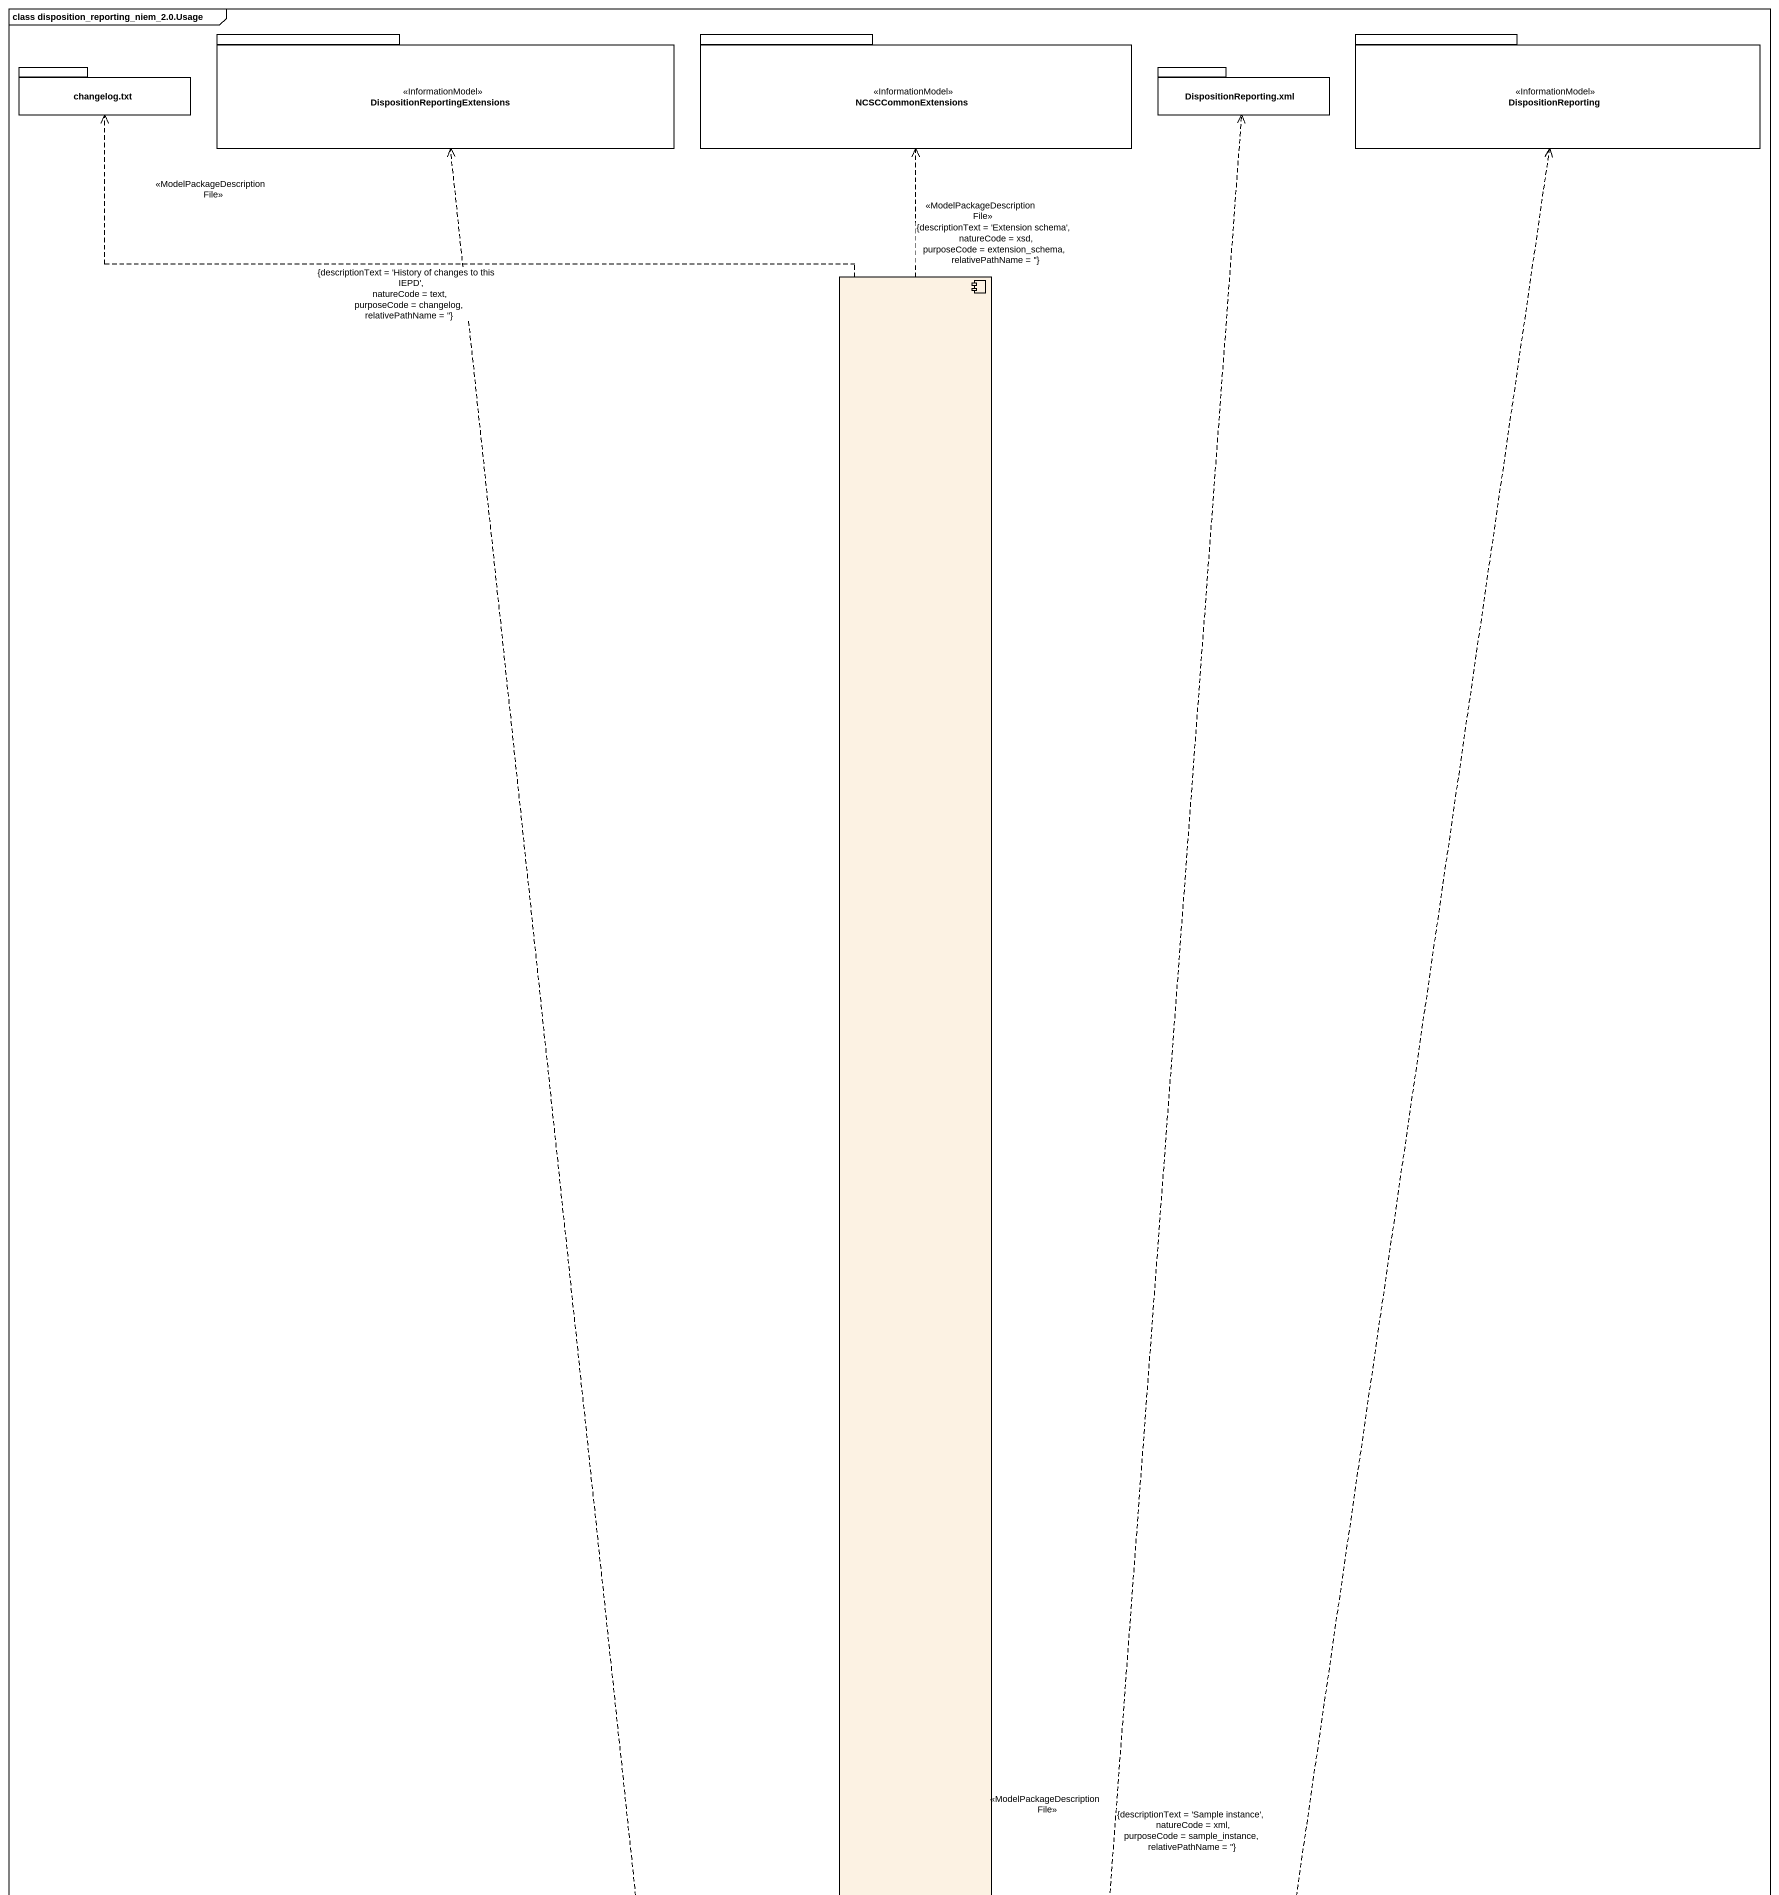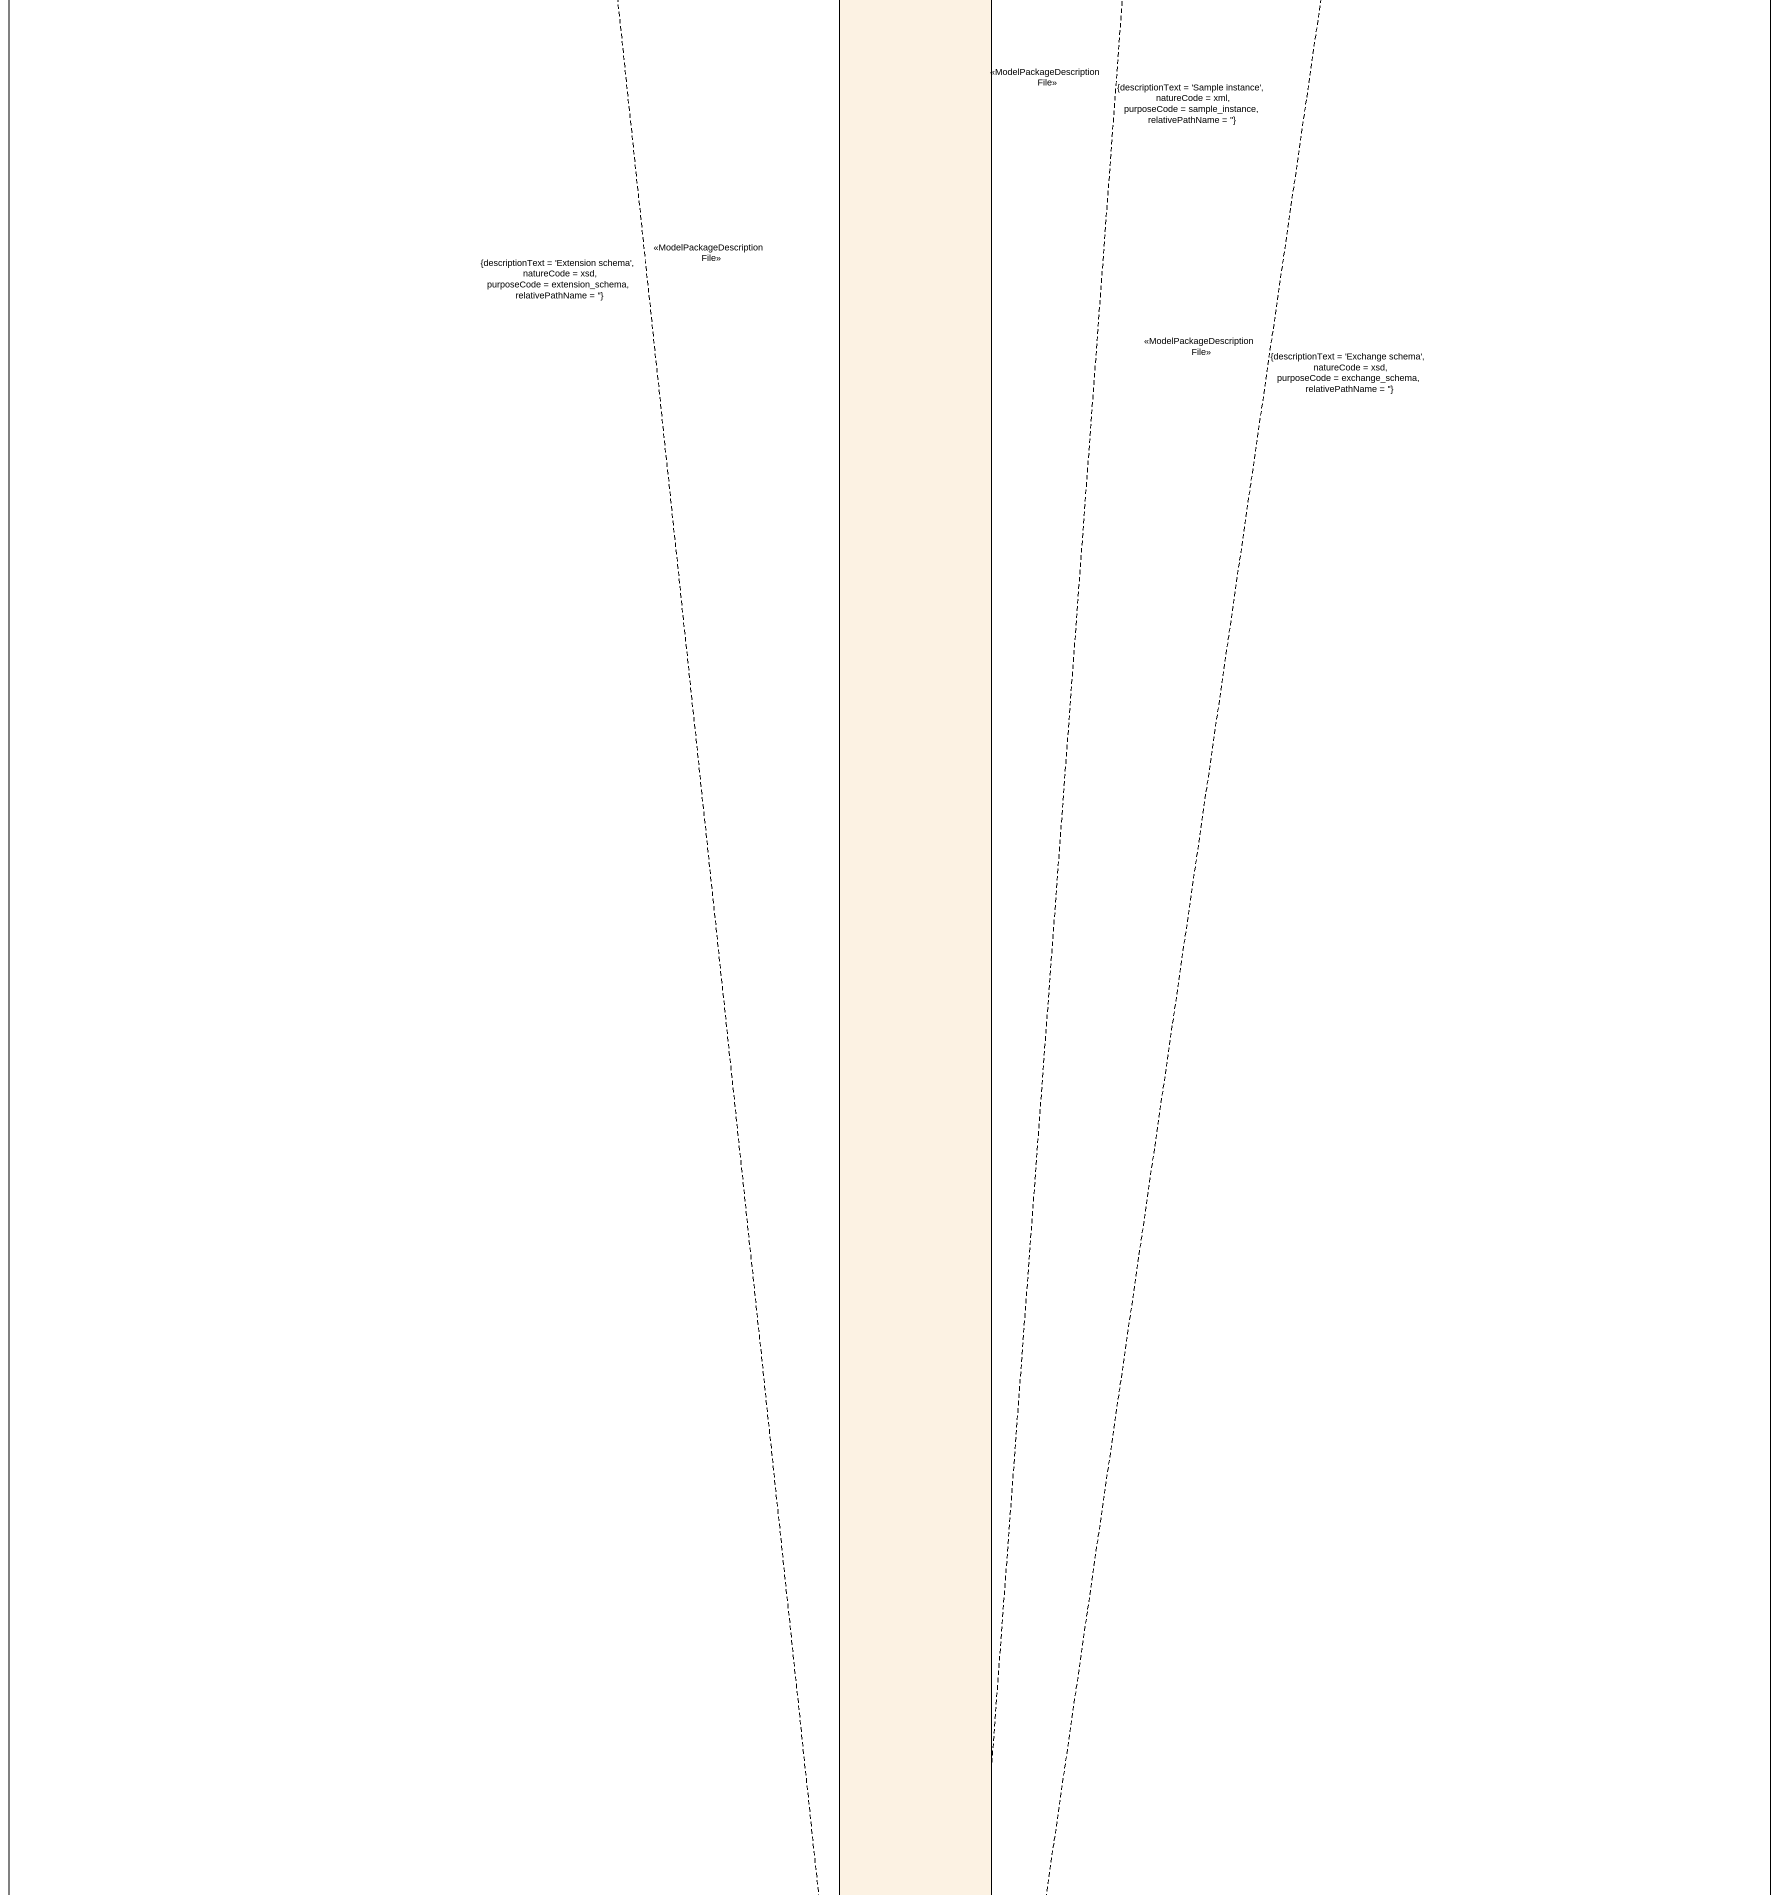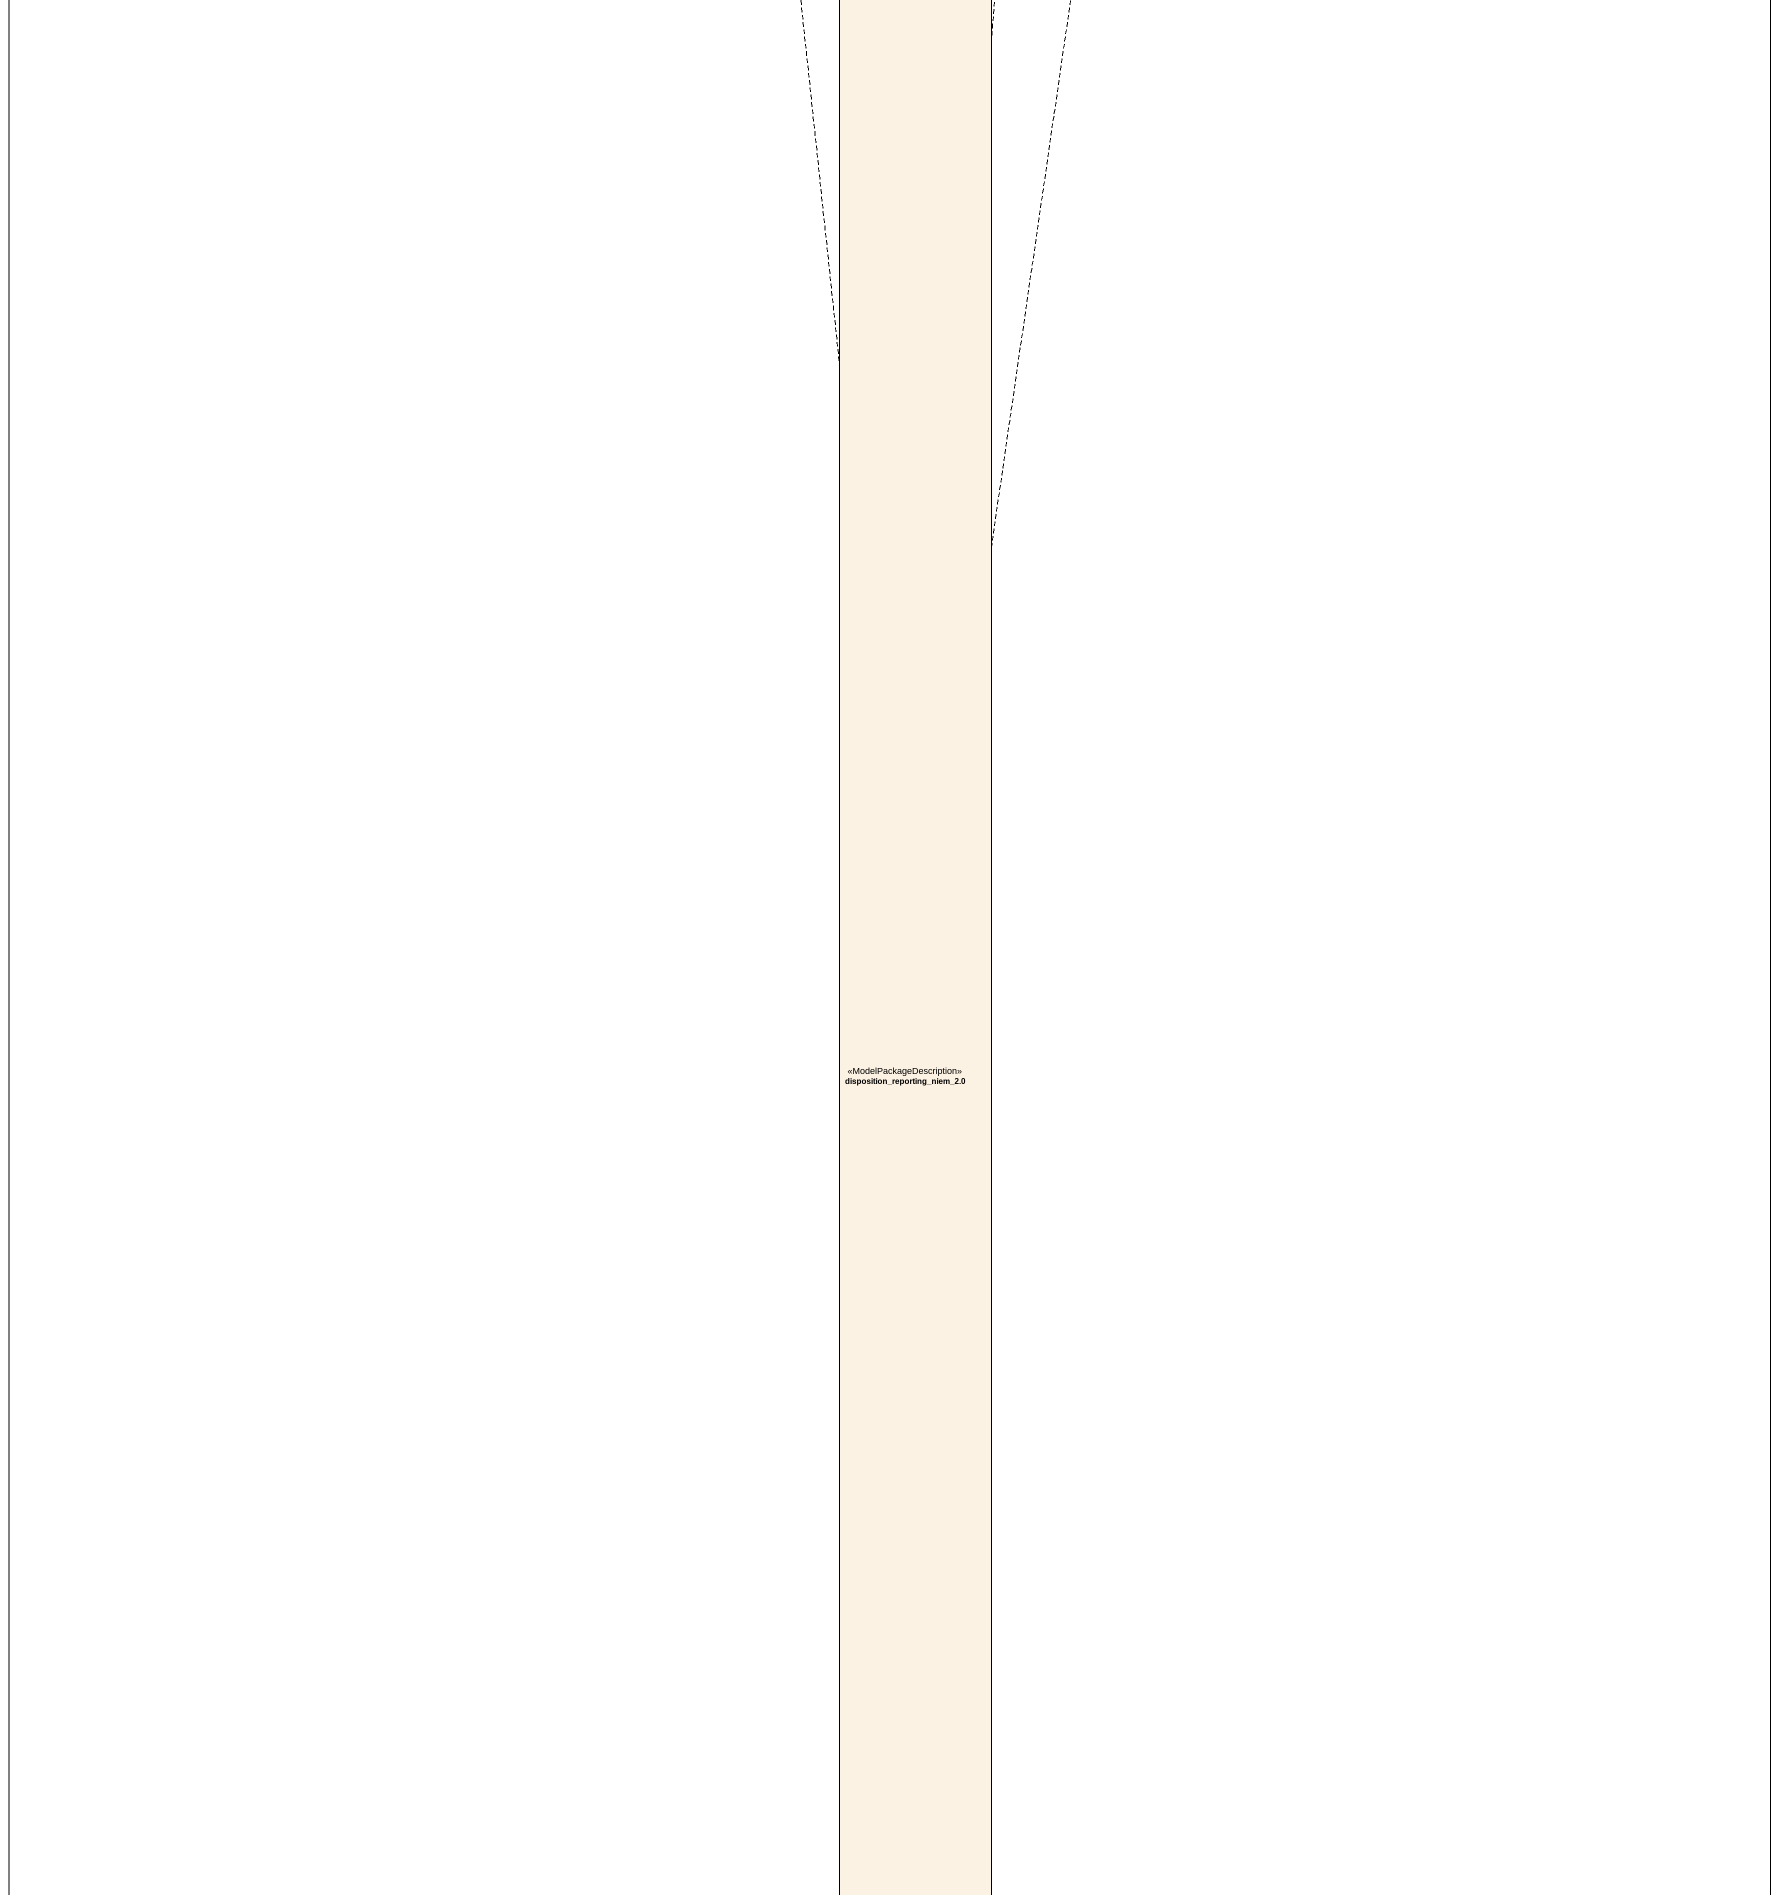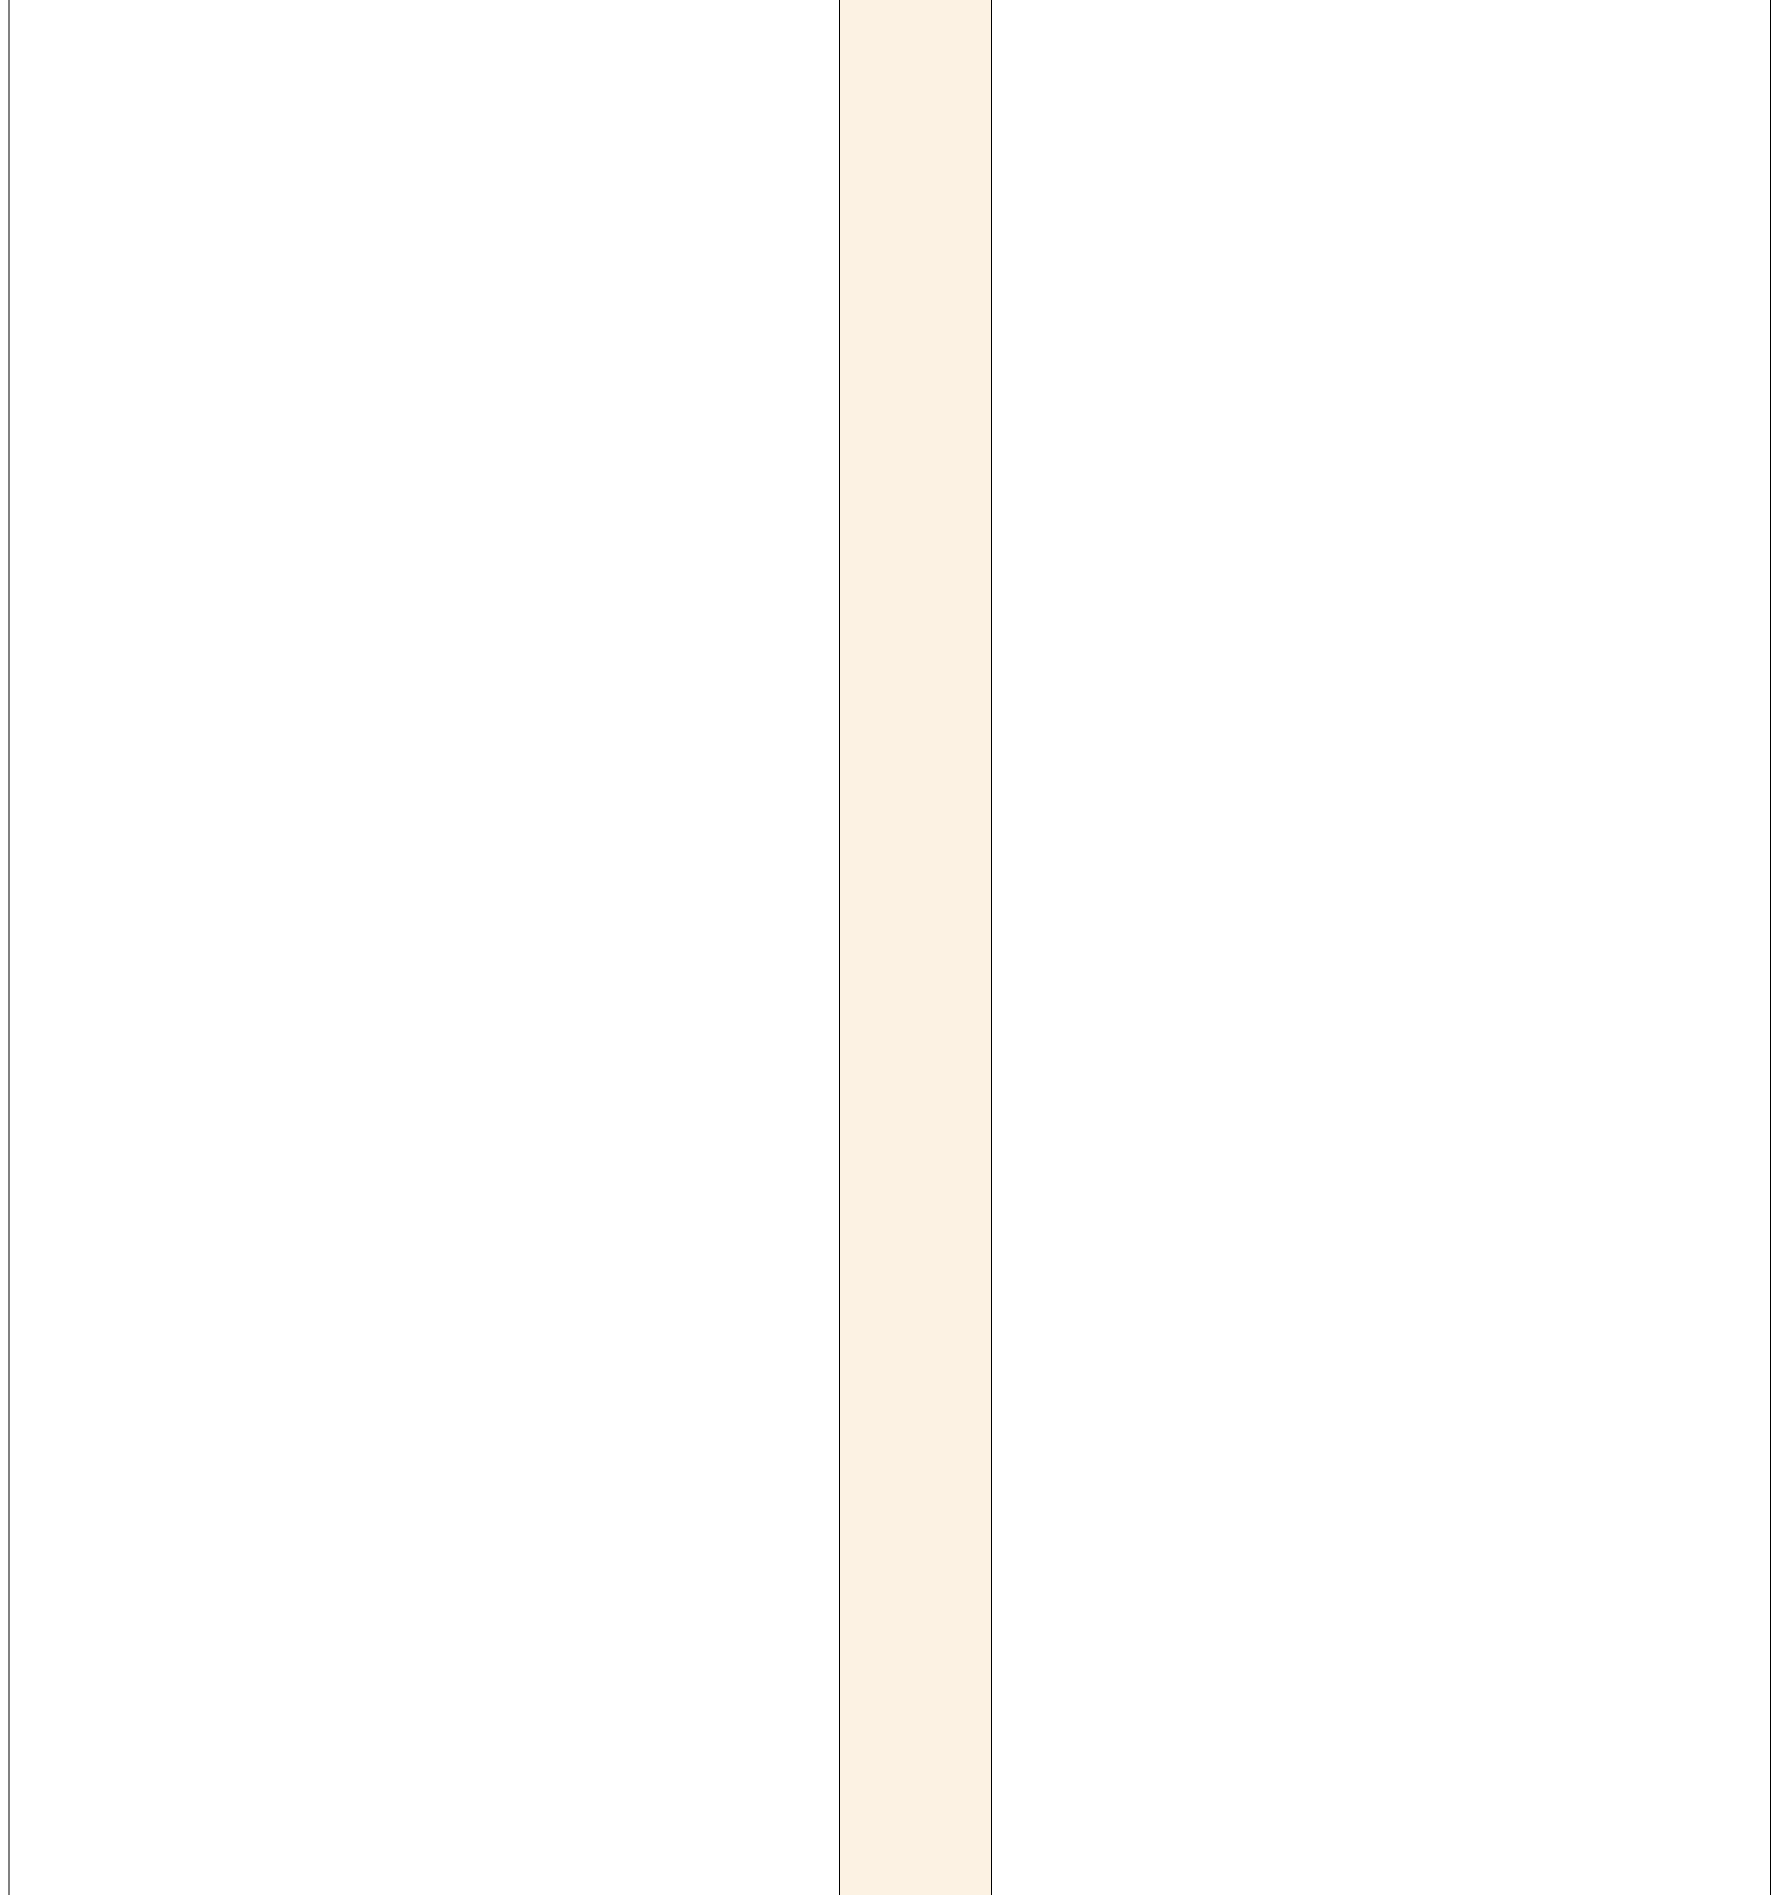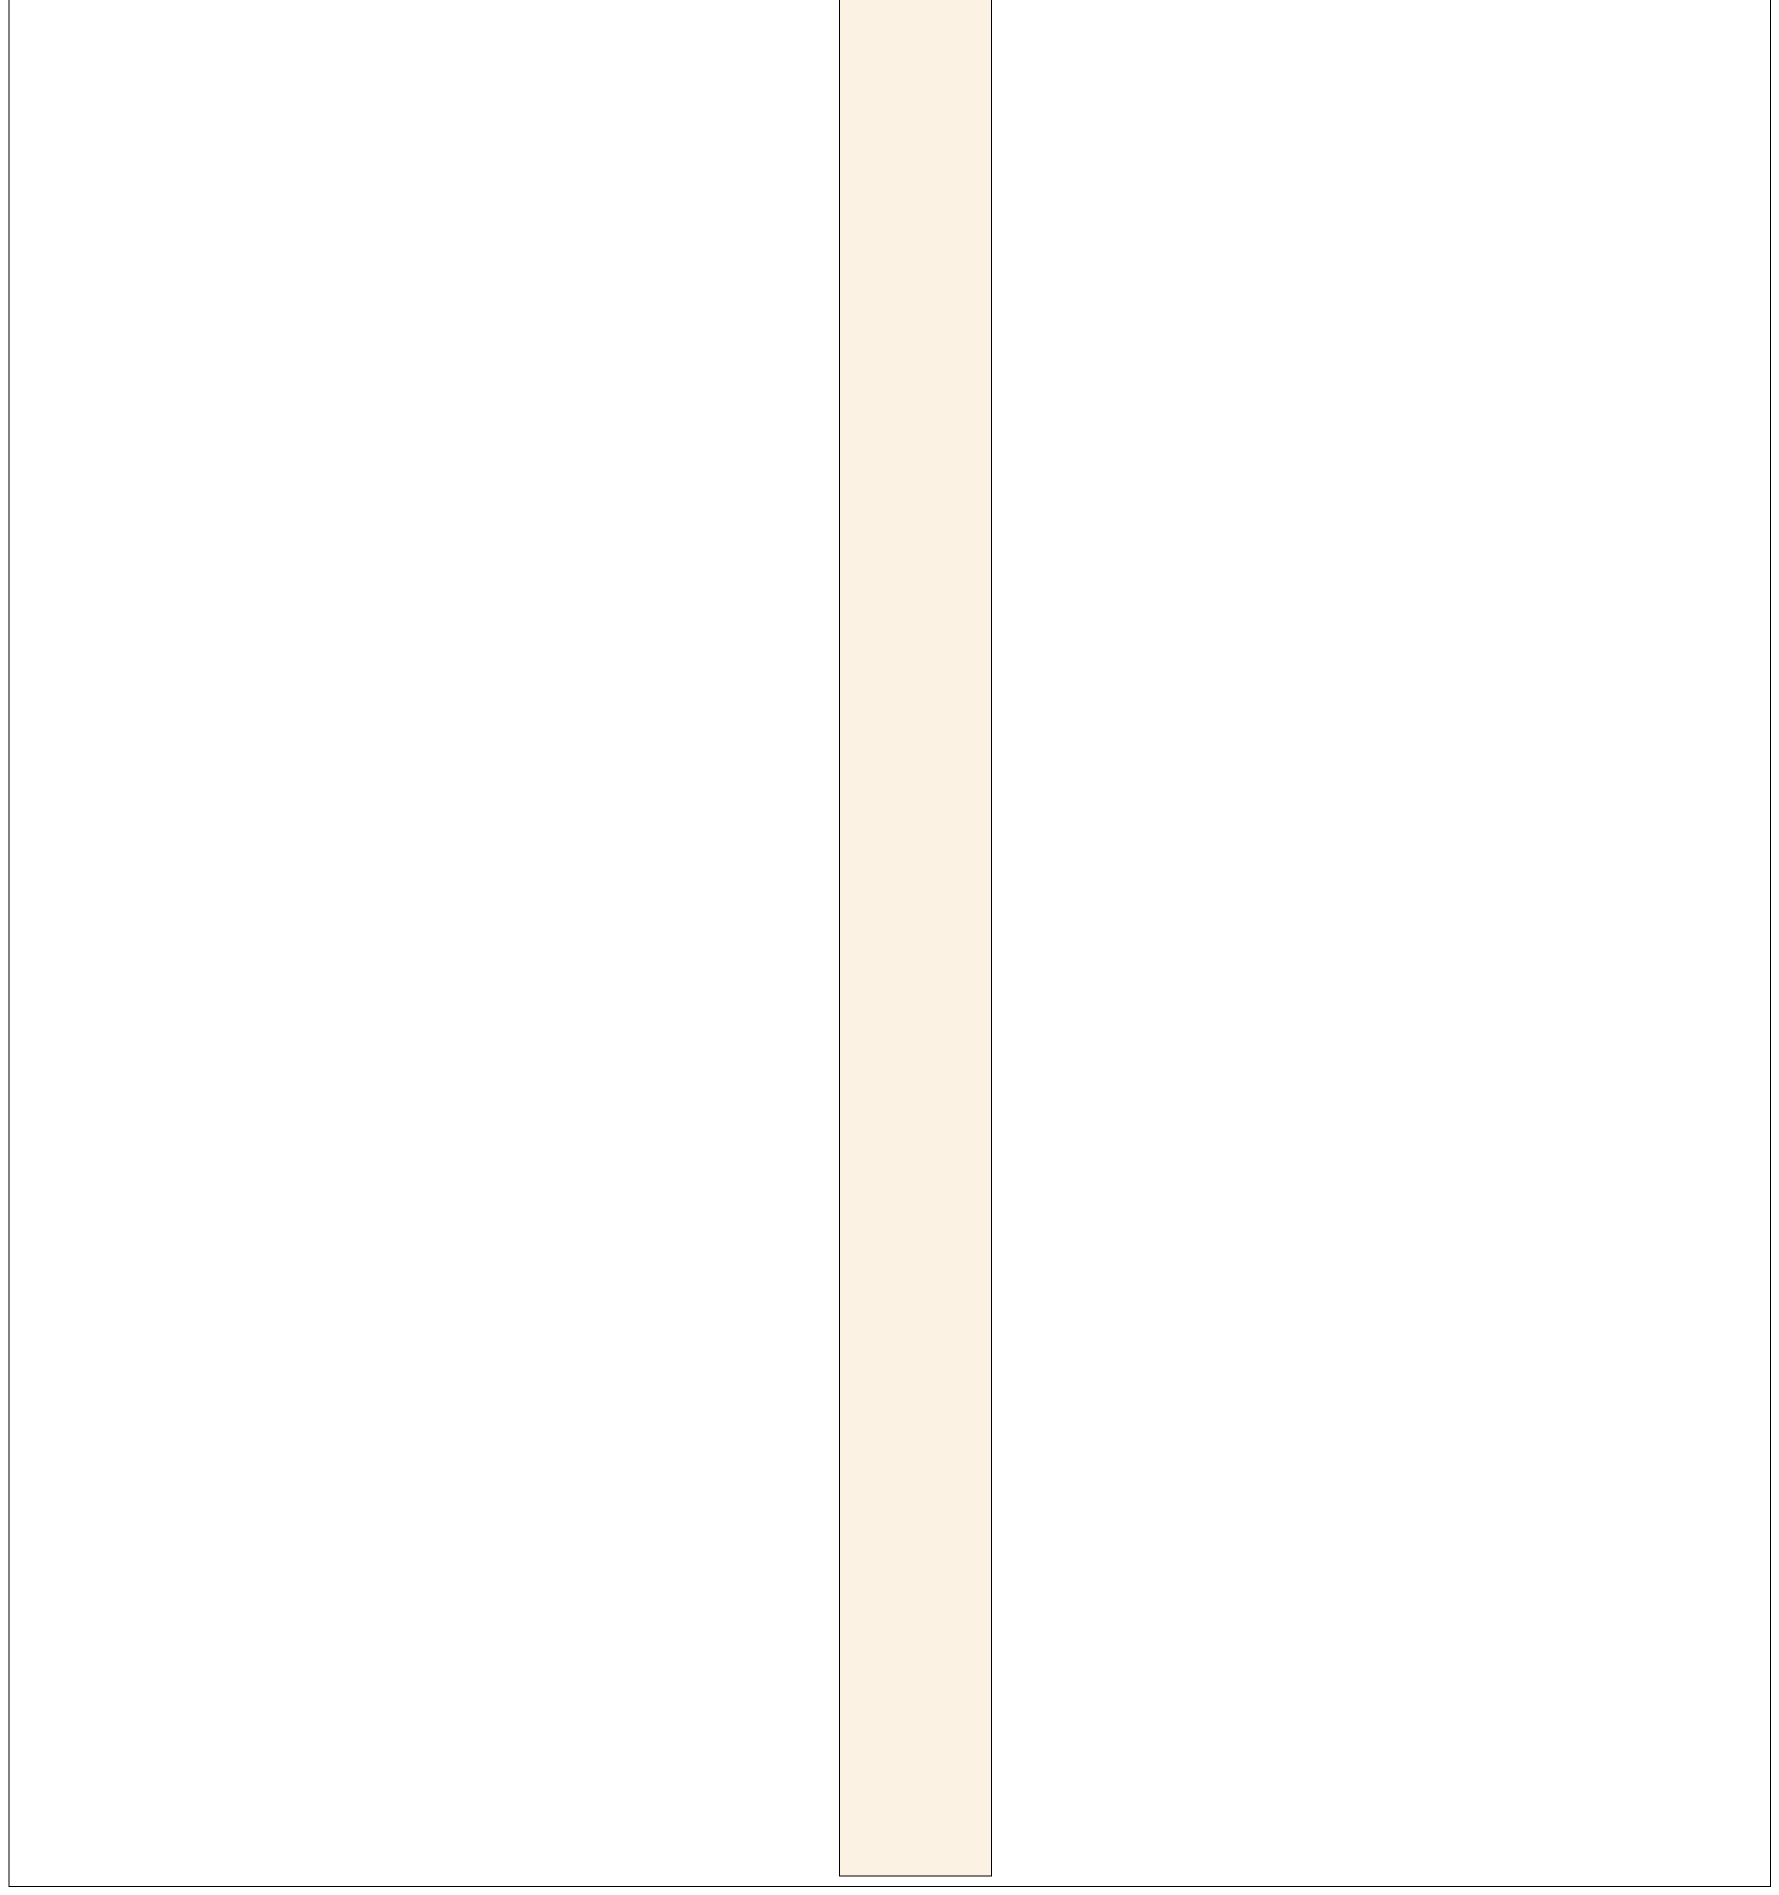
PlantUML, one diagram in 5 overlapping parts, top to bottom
@startuml
mainframe class disposition_reporting_niem_2.0.Usage
package "DispositionReportingExtensions" as DispositionReportingExtensio <<InformationModel>> {
}
package NCSCCommonExtensions <<InformationModel>> {
}
package DispositionReporting <<InformationModel>> {
}
package "changelog.txt" as changelog_txt {
}
package "DispositionReporting.xml" as DispositionReporting_xml {
}
component "disposition_reporting_niem_2.0" as disposition_reporting_niem <<ModelPackageDescription>>
disposition_reporting_niem .up.> DispositionReportingExtensio : <<ModelPackageDescriptionFile>>\n{descriptionText = 'Extension schema', natureCode = xsd, purposeCode = extension_schema, relativePathName = ''}
disposition_reporting_niem .up.> NCSCCommonExtensions : <<ModelPackageDescriptionFile>>\n{descriptionText = 'Extension schema', natureCode = xsd, purposeCode = extension_schema, relativePathName = ''}
disposition_reporting_niem .up.> DispositionReporting : <<ModelPackageDescriptionFile>>\n{descriptionText = 'Exchange schema', natureCode = xsd, purposeCode = exchange_schema, relativePathName = ''}
disposition_reporting_niem .up.> changelog_txt : <<ModelPackageDescriptionFile>>\n{descriptionText = 'History of changes to this IEPD', natureCode = text, purposeCode = changelog, relativePathName = ''}
disposition_reporting_niem .up.> DispositionReporting_xml : <<ModelPackageDescriptionFile>>\n{descriptionText = 'Sample instance', natureCode = xml, purposeCode = sample_instance, relativePathName = ''}
@enduml
